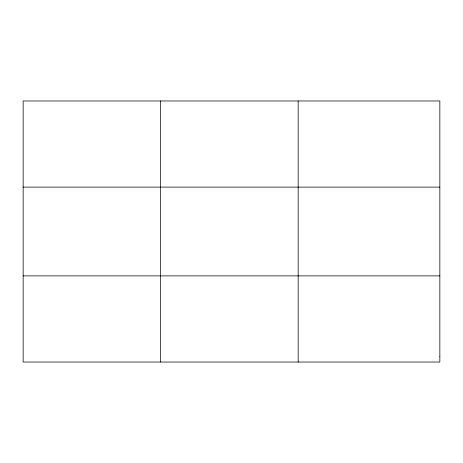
<?xml version="1.0" encoding="UTF-8"?>
<svg xmlns="http://www.w3.org/2000/svg" width="463" height="463" viewBox="0 0 463 463"><rect width="100%" height="100%" fill="white"/><g stroke="black" fill="none" stroke-linecap="round" stroke-linejoin="round"><path stroke-width="0.69" d="M160.661 100.969L160.661 362.031M298.172 100.969L298.172 362.031M23.15 187.121L439.85 187.121M23.15 275.879L439.85 275.879M439.85 356.284L439.85 362.031L23.15 362.031L23.15 100.969L439.85 100.969L439.85 356.284"/></g></svg>
